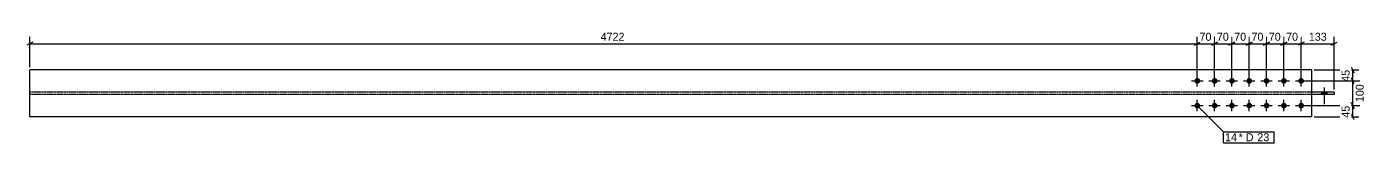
# Model space of a CAD drawing. Header units: millimetres. Extents: x 32 to 16040, y 32 to 1008.
# Drawn here: x 32 to 5445, y 32 to 483 of the extents above; entities that cross this region are included whole.
import ezdxf

# ---------------------------------------------------------------- set-up
doc = ezdxf.new("R2010")
doc.units = ezdxf.units.MM
doc.linetypes.add('DXK_LINE_DOT4', pattern=[0.9408, 0.4704, -0.4704])
doc.styles.add('Comic Sans MS', font='COMIC.TTF', dxfattribs={"height": 0.2})

msp = doc.modelspace()

# ---------------------------------------------------------------- hatches: boundary and pattern name
at = {"linetype": 'Continuous'}
for points in [[(4765.8, 293.6, -1), (4765.8, 270.6, -1)], [(4835.8, 293.6, -1), (4835.8, 270.6, -1)], [(4905.8, 293.6, -1), (4905.8, 270.6, -1)], [(4975.8, 293.6, -1), (4975.8, 270.6, -1)], [(5045.8, 293.6, -1), (5045.8, 270.6, -1)], [(5115.8, 293.6, -1), (5115.8, 270.6, -1)], [(5185.8, 293.6, -1), (5185.8, 270.6, -1)], [(5267.9, 227.4), (5289.9, 227.4), (5289.9, 236.8), (5267.9, 236.8)], [(5267.9, 227.4), (5289.9, 227.4), (5289.9, 236.8), (5267.9, 236.8)], [(5267.9, 227.4), (5289.9, 227.4), (5289.9, 236.8), (5267.9, 236.8)], [(5267.9, 227.4), (5289.9, 227.4), (5289.9, 236.8), (5267.9, 236.8)], [(5267.9, 227.4), (5289.9, 227.4), (5289.9, 236.8), (5267.9, 236.8)], [(4765.8, 193.6, -1), (4765.8, 170.6, -1)], [(4835.8, 193.6, -1), (4835.8, 170.6, -1)], [(4905.8, 193.6, -1), (4905.8, 170.6, -1)], [(4975.8, 193.6, -1), (4975.8, 170.6, -1)], [(5045.8, 193.6, -1), (5045.8, 170.6, -1)], [(5115.8, 193.6, -1), (5115.8, 170.6, -1)], [(5185.8, 193.6, -1), (5185.8, 170.6, -1)]]:
    msp.add_hatch(color=3, dxfattribs=at).paths.add_polyline_path(points)

# ---------------------------------------------------------------- linework, layer by layer
at = {"color": 8, "linetype": 'Continuous'}
for p, q in [((56, 438.1), (32, 426.1)), ((44, 337.1), (44, 460.5)), ((4753.8, 426.1), (4777.8, 438.1)), ((4765.8, 292.1), (4765.8, 460.5)), ((4823.8, 426.1), (4847.8, 438.1)), ((4835.8, 292.1), (4835.8, 460.5)), ((4893.8, 426.1), (4917.8, 438.1)), ((4905.8, 292.1), (4905.8, 460.5)), ((4963.8, 426.1), (4987.8, 438.1)), ((4975.8, 292.1), (4975.8, 460.5)), ((5033.8, 426.1), (5057.8, 438.1)), ((5045.8, 292.1), (5045.8, 460.5)), ((5103.8, 426.1), (5127.8, 438.1)), ((5115.8, 292.1), (5115.8, 460.5)), ((5197.8, 438.1), (5173.8, 426.1)), ((5185.8, 292.1), (5185.8, 460.5)), ((5306.9, 426.1), (5330.9, 438.1)), ((5318.9, 246.8), (5318.9, 460.5)), ((5185.8, 432.1), (5318.9, 432.1)), ((5238.6, 327.1), (5419.6, 327.1)), ((5388, 339.1), (5400, 315.1)), ((5394, 282.1), (5394, 327.1)), ((5195.8, 282.1), (5419.6, 282.1)), ((5400, 270.1), (5388, 294.1)), ((5195.8, 182.1), (5422.4, 182.1)), ((5400, 170.1), (5388, 194.1)), ((5238.6, 137.1), (5419.6, 137.1)), ((5400, 125.1), (5388, 149.1))]:
    msp.add_line(p, q, dxfattribs=at)
at = {"color": 7, "linetype": 'Continuous'}
for p, q in [((5228.6, 327.1), (44, 327.1)), ((44, 137.1), (44, 327.1)), ((5228.6, 137.1), (5228.6, 327.1)), ((5318.9, 236.8), (5228.6, 236.8)), ((5318.9, 227.4), (5228.6, 227.4)), ((5318.9, 236.8), (5318.9, 227.4)), ((5228.6, 137.1), (44, 137.1))]:
    msp.add_line(p, q, dxfattribs=at)
at = {"color": 3, "linetype": 'Continuous'}
for p, q in [((4742.8, 282.1), (4788.8, 282.1)), ((4765.8, 259.1), (4765.8, 305.1)), ((4812.8, 282.1), (4858.8, 282.1)), ((4835.8, 259.1), (4835.8, 305.1)), ((4882.8, 282.1), (4928.8, 282.1)), ((4905.8, 259.1), (4905.8, 305.1)), ((4952.8, 282.1), (4998.8, 282.1)), ((4975.8, 259.1), (4975.8, 305.1)), ((5022.8, 282.1), (5068.8, 282.1)), ((5045.8, 259.1), (5045.8, 305.1)), ((5092.8, 282.1), (5138.8, 282.1)), ((5115.8, 259.1), (5115.8, 305.1)), ((5162.8, 282.1), (5208.8, 282.1)), ((5185.8, 259.1), (5185.8, 305.1)), ((5267.9, 236.8), (5267.9, 227.4)), ((5267.9, 236.8), (5267.9, 227.4)), ((5267.9, 236.8), (5267.9, 227.4)), ((5267.9, 236.8), (5267.9, 227.4)), ((5267.9, 236.8), (5267.9, 227.4)), ((5278.9, 256), (5278.9, 187.8)), ((5278.9, 256), (5278.9, 187.8)), ((5278.9, 256), (5278.9, 187.8)), ((5278.9, 256), (5278.9, 187.8)), ((5278.9, 256), (5278.9, 187.8)), ((5289.9, 236.8), (5289.9, 227.4)), ((5289.9, 236.8), (5289.9, 227.4)), ((5289.9, 236.8), (5289.9, 227.4)), ((5289.9, 236.8), (5289.9, 227.4)), ((5289.9, 236.8), (5289.9, 227.4)), ((4742.8, 182.1), (4788.8, 182.1)), ((4765.8, 159.1), (4765.8, 205.1)), ((4812.8, 182.1), (4858.8, 182.1)), ((4835.8, 159.1), (4835.8, 205.1)), ((4882.8, 182.1), (4928.8, 182.1)), ((4905.8, 159.1), (4905.8, 205.1)), ((4952.8, 182.1), (4998.8, 182.1)), ((4975.8, 159.1), (4975.8, 205.1)), ((5022.8, 182.1), (5068.8, 182.1)), ((5045.8, 159.1), (5045.8, 205.1)), ((5092.8, 182.1), (5138.8, 182.1)), ((5115.8, 159.1), (5115.8, 205.1)), ((5162.8, 182.1), (5208.8, 182.1)), ((5185.8, 159.1), (5185.8, 205.1))]:
    msp.add_line(p, q, dxfattribs=at)
at = {"color": 7, "linetype": 'DXK_LINE_DOT4'}
for p, q in [((5228.6, 236.8), (44, 236.8)), ((5228.6, 227.4), (44, 227.4))]:
    msp.add_line(p, q, dxfattribs=at)

# ---------------------------------------------------------------- wipeouts: each hides what was drawn before it
at = {"color": 0}
msp.add_wipeout([(4923.2, 38), (4923.2, 70), (4877.9, 70), (4877.9, 38)], dxfattribs=at)

# ---------------------------------------------------------------- next in the draw order: wipeouts: each hides what was drawn before it
for points in [[(5294.4, 438.1), (5294.4, 482.9), (5210.3, 482.9), (5210.3, 438.1)], [(5388, 337), (5343.2, 337), (5343.2, 272.1), (5388, 272.1)], [(4923.2, 38), (4923.2, 70), (4877.9, 70), (4877.9, 38)]]:
    msp.add_wipeout(points, dxfattribs=at)

# ---------------------------------------------------------------- next in the draw order: linework, layer by layer
at = {"color": 8, "linetype": 'Continuous'}
for p, q in [((5197.8, 438.1), (5173.8, 426.1)), ((5185.8, 292.1), (5185.8, 460.5)), ((5115.8, 432.1), (5185.8, 432.1)), ((5195.8, 282.1), (5422.4, 282.1)), ((5388, 294.1), (5400, 270.1)), ((5394, 182.1), (5394, 282.1))]:
    msp.add_line(p, q, dxfattribs=at)
at = {"color": 7, "linetype": 'Continuous'}
for p in [(4765.8, 182.1), (4871.9, 32)]:
    msp.add_line(p, (4871.9, 76), dxfattribs=at)

# ---------------------------------------------------------------- next in the draw order: texts
at = {"color": 3, "style": 'Comic Sans MS'}
msp.add_text('133', height=32.38, dxfattribs=at).set_placement((5216.7, 444.5))
msp.add_text('45', height=32.38, rotation=90.0002, dxfattribs=at).set_placement((5381.6, 278.5))

# ---------------------------------------------------------------- next in the draw order: wipeouts: each hides what was drawn before it
at = {"color": 0}
msp.add_wipeout([(4999, 38), (4999, 70), (4932.8, 70), (4932.8, 38)], dxfattribs=at)

# ---------------------------------------------------------------- next in the draw order: wipeouts: each hides what was drawn before it
for points in [[(5183.3, 438.1), (5183.3, 482.9), (5118.4, 482.9), (5118.4, 438.1)], [(5444.8, 274.1), (5400, 274.1), (5400, 190), (5444.8, 190)], [(4999, 38), (4999, 70), (4932.8, 70), (4932.8, 38)]]:
    msp.add_wipeout(points, dxfattribs=at)

# ---------------------------------------------------------------- next in the draw order: linework, layer by layer
at = {"color": 8, "linetype": 'Continuous'}
for p, q in [((5127.8, 438.1), (5103.8, 426.1)), ((5115.8, 292.1), (5115.8, 460.5)), ((5045.8, 432.1), (5115.8, 432.1)), ((5195.8, 182.1), (5419.6, 182.1)), ((5388, 194.1), (5400, 170.1)), ((5394, 137.1), (5394, 182.1))]:
    msp.add_line(p, q, dxfattribs=at)

# ---------------------------------------------------------------- next in the draw order: texts
at = {"color": 3, "style": 'Comic Sans MS'}
for s, p in [('70', (5124.8, 444.5)), ('14', (4877.9, 38))]:
    msp.add_text(s, height=32.38, dxfattribs=at).set_placement(p)
msp.add_text('100', height=32.38, rotation=90.0002, dxfattribs=at).set_placement((5438.4, 196.4))

# ---------------------------------------------------------------- next in the draw order: wipeouts: each hides what was drawn before it
at = {"color": 0}
msp.add_wipeout([(5060.7, 38), (5060.7, 70), (5008.6, 70), (5008.6, 38)], dxfattribs=at)

# ---------------------------------------------------------------- next in the draw order: wipeouts: each hides what was drawn before it
for points in [[(5113.3, 438.1), (5113.3, 482.9), (5048.4, 482.9), (5048.4, 438.1)], [(5388, 192), (5343.2, 192), (5343.2, 127.1), (5388, 127.1)], [(5060.7, 38), (5060.7, 70), (5008.6, 70), (5008.6, 38)]]:
    msp.add_wipeout(points, dxfattribs=at)

# ---------------------------------------------------------------- next in the draw order: linework, layer by layer
at = {"color": 8, "linetype": 'Continuous'}
for p, q in [((5057.8, 438.1), (5033.8, 426.1)), ((5045.8, 292.1), (5045.8, 460.5)), ((4975.8, 432.1), (5045.8, 432.1))]:
    msp.add_line(p, q, dxfattribs=at)
at = {"color": 7, "linetype": 'Continuous'}
for p, q in [((4871.9, 76), (5076.3, 76)), ((5076.3, 32), (5076.3, 76)), ((4871.9, 32), (5076.3, 32))]:
    msp.add_line(p, q, dxfattribs=at)

# ---------------------------------------------------------------- next in the draw order: texts
at = {"color": 3, "style": 'Comic Sans MS'}
for s, p in [('70', (5054.8, 444.5)), ('* D', (4932.8, 38)), ('23', (5008.6, 38))]:
    msp.add_text(s, height=32.38, dxfattribs=at).set_placement(p)
msp.add_text('45', height=32.38, rotation=90.0002, dxfattribs=at).set_placement((5381.6, 133.5))

# ---------------------------------------------------------------- next in the draw order: wipeouts: each hides what was drawn before it
at = {"color": 0}
msp.add_wipeout([(5043.3, 438.1), (5043.3, 482.9), (4978.4, 482.9), (4978.4, 438.1)], dxfattribs=at)

# ---------------------------------------------------------------- next in the draw order: linework, layer by layer
at = {"color": 8, "linetype": 'Continuous'}
for p, q in [((4987.8, 438.1), (4963.8, 426.1)), ((4975.8, 292.1), (4975.8, 460.5)), ((4905.8, 432.1), (4975.8, 432.1))]:
    msp.add_line(p, q, dxfattribs=at)

# ---------------------------------------------------------------- next in the draw order: texts
at = {"color": 3, "style": 'Comic Sans MS'}
msp.add_text('70', height=32.38, dxfattribs=at).set_placement((4984.8, 444.5))

# ---------------------------------------------------------------- next in the draw order: wipeouts: each hides what was drawn before it
at = {"color": 0}
msp.add_wipeout([(4973.3, 438.1), (4973.3, 482.9), (4908.4, 482.9), (4908.4, 438.1)], dxfattribs=at)

# ---------------------------------------------------------------- next in the draw order: linework, layer by layer
at = {"color": 8, "linetype": 'Continuous'}
for p, q in [((4917.8, 438.1), (4893.8, 426.1)), ((4905.8, 292.1), (4905.8, 460.5)), ((4835.8, 432.1), (4905.8, 432.1))]:
    msp.add_line(p, q, dxfattribs=at)

# ---------------------------------------------------------------- next in the draw order: texts
at = {"color": 3, "style": 'Comic Sans MS'}
msp.add_text('70', height=32.38, dxfattribs=at).set_placement((4914.8, 444.5))

# ---------------------------------------------------------------- next in the draw order: wipeouts: each hides what was drawn before it
at = {"color": 0}
msp.add_wipeout([(4903.3, 438.1), (4903.3, 482.9), (4838.4, 482.9), (4838.4, 438.1)], dxfattribs=at)

# ---------------------------------------------------------------- next in the draw order: linework, layer by layer
at = {"color": 8, "linetype": 'Continuous'}
for p, q in [((4847.8, 438.1), (4823.8, 426.1)), ((4835.8, 292.1), (4835.8, 460.5)), ((4765.8, 432.1), (4835.8, 432.1))]:
    msp.add_line(p, q, dxfattribs=at)

# ---------------------------------------------------------------- next in the draw order: texts
at = {"color": 3, "style": 'Comic Sans MS'}
msp.add_text('70', height=32.38, dxfattribs=at).set_placement((4844.8, 444.5))

# ---------------------------------------------------------------- next in the draw order: wipeouts: each hides what was drawn before it
at = {"color": 0}
msp.add_wipeout([(4833.3, 438.1), (4833.3, 482.9), (4768.4, 482.9), (4768.4, 438.1)], dxfattribs=at)

# ---------------------------------------------------------------- next in the draw order: linework, layer by layer
at = {"color": 8, "linetype": 'Continuous'}
for p, q in [((4753.8, 426.1), (4777.8, 438.1)), ((4765.8, 292.1), (4765.8, 460.5)), ((44, 432.1), (4765.8, 432.1))]:
    msp.add_line(p, q, dxfattribs=at)

# ---------------------------------------------------------------- next in the draw order: texts
at = {"color": 3, "style": 'Comic Sans MS'}
msp.add_text('70', height=32.38, dxfattribs=at).set_placement((4774.8, 444.5))

# ---------------------------------------------------------------- next in the draw order: wipeouts: each hides what was drawn before it
at = {"color": 0}
msp.add_wipeout([(2463.4, 438.1), (2463.4, 482.9), (2346.4, 482.9), (2346.4, 438.1)], dxfattribs=at)

# ---------------------------------------------------------------- next in the draw order: texts
at = {"color": 3, "style": 'Comic Sans MS'}
msp.add_text('4722', height=32.38, dxfattribs=at).set_placement((2352.8, 444.5))

doc.saveas('drawing.dxf')
